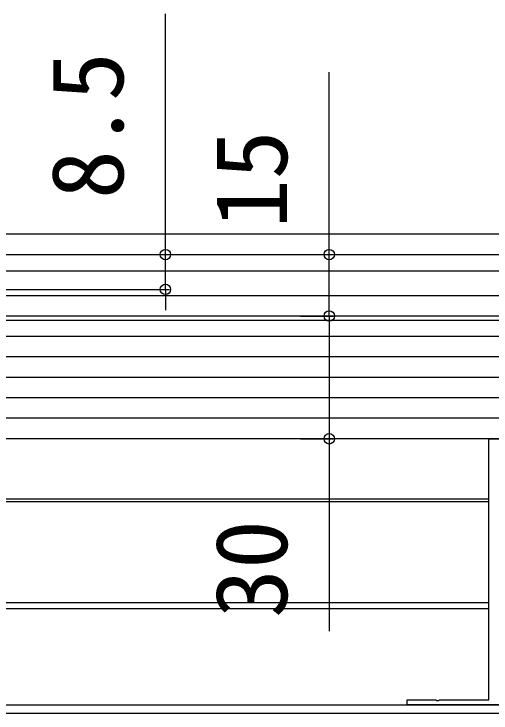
# Model space of a CAD drawing. Units: millimetres, scale not verified. Extents: x -1050 to 1050, y -1568 to 1559.
# Drawn here: x -159 to -42.5, y 56 to 226.8 of the extents above; entities that cross this region are included whole.
import ezdxf
from ezdxf.enums import TextEntityAlignment as Align

# ---------------------------------------------------------------- set-up
doc = ezdxf.new("R2010")
doc.units = ezdxf.units.MM
doc.header["$LTSCALE"] = 8
for name, color, linetype in [('0-3_YKK_11', 7, 'Continuous'), ('0-4_YKK_12', 2, 'Continuous'), ('0-5_YKK_13', 4, 'Continuous'), ('0-6_YKK_D', 6, 'Continuous')]:
    doc.layers.add(name, color=color, linetype=linetype)
doc.styles.add('ＭＳ ゴシック', font='')
doc.styles.get('ＭＳ ゴシック').set_extended_font_data('MS Gothic')

msp = doc.modelspace()

# ---------------------------------------------------------------- linework, layer by layer
at = {"layer": '0-3_YKK_11'}
msp.add_lwpolyline([(2.02, 57.999), (-62.98, 57.999), (-62.98, 59.199), (-55.938, 59.199), (-55.755, 59.079), (-55.205, 59.079), (-55.022, 59.199), (-42.98, 59.199), (-42.98, 122.999), (-30.938, 122.999), (-30.755, 122.879), (-30.205, 122.879), (-30.022, 122.999), (-17.98, 122.999), (-17.98, 59.199), (-5.938, 59.199), (-5.755, 59.079), (-5.205, 59.079), (-5.022, 59.199), (2.02, 59.199)], close=True, dxfattribs=at)
at = {"layer": '0-4_YKK_12'}
for p, q in [((944.741, 172.999), (-474.595, 172.999)), ((-221.98, 167.999), (843.52, 167.999)), ((-221.98, 163.999), (843.52, 163.999)), ((-186.48, 157.999), (808.02, 157.999)), ((-215.479, 151.999), (837.02, 151.999)), ((-172.98, 108.299), (-42.98, 108.299)), ((-172.98, 107.699), (-42.98, 107.699)), ((-176.78, 82.999), (-42.98, 82.999)), ((-176.78, 81.499), (-42.98, 81.499)), ((-176.779, 57.999), (798.318, 57.999)), ((-176.779, 55.999), (798.318, 55.999))]:
    msp.add_line(p, q, dxfattribs=at)
at = {"layer": '0-5_YKK_13'}
for p, q in [((824.52, 152.999), (-202.98, 152.999)), ((824.52, 147.999), (-202.98, 147.999)), ((824.52, 142.999), (-202.98, 142.999)), ((824.52, 137.999), (-202.98, 137.999)), ((824.52, 132.999), (-202.98, 132.999)), ((824.52, 127.999), (-202.98, 127.999)), ((824.52, 122.999), (-202.98, 122.999))]:
    msp.add_line(p, q, dxfattribs=at)
at = {"layer": '0-6_YKK_D'}
for p, q in [((-121.98, 167.999), (-121.98, 226.79)), ((-222.28, 167.999), (-120.98, 167.999)), ((-121.98, 159.499), (-121.98, 167.999)), ((-109.266, 167.999), (-80.98, 167.999)), ((-186.48, 159.499), (-120.98, 159.499)), ((-121.98, 159.499), (-121.98, 154.399)), ((-88.966, 152.999), (-80.98, 152.999)), ((-88.966, 152.999), (-80.98, 152.999)), ((-88.966, 122.999), (-80.98, 122.999))]:
    msp.add_line(p, q, dxfattribs=at)
for points in [[(-81.98, 152.999), (-81.98, 167.999), (-81.98, 212.554)], [(-81.98, 152.999), (-81.98, 122.999), (-81.98, 75.99)]]:
    msp.add_lwpolyline(points, dxfattribs=at)
for centre in [(-121.98, 167.999), (-81.98, 167.999), (-121.98, 159.499), (-81.98, 152.999), (-81.98, 152.999), (-81.98, 122.999)]:
    msp.add_circle(centre, 1.275, dxfattribs=at)

# ---------------------------------------------------------------- texts
at = {"layer": '0-6_YKK_D', "style": 'ＭＳ ゴシック'}
for s, p in [('8.5', (-126.98, 181.563)), ('15', (-86.98, 174.417)), ('30', (-86.98, 79.217))]:
    msp.add_text(s, height=17.6, rotation=90, dxfattribs=at).set_placement(p, align=Align.BOTTOM_LEFT)

doc.saveas('drawing.dxf')
